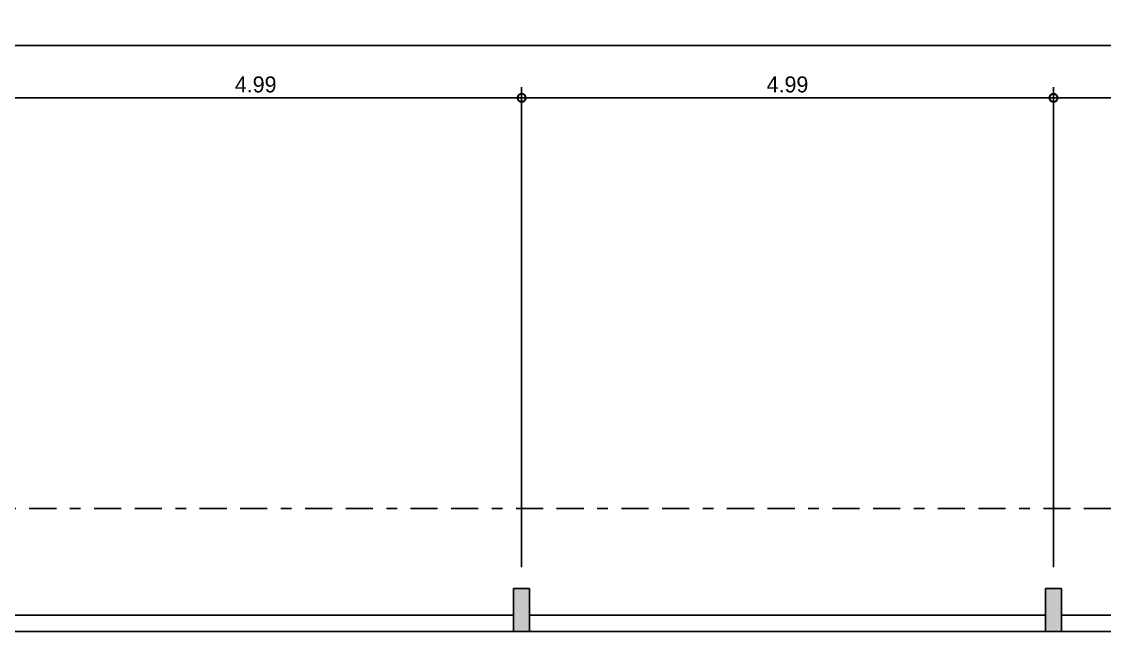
# Model space of a CAD drawing. Extents: x 10 to 180, y 167 to 221.
# Drawn here: x 127.67 to 137.82, y 215.25 to 220.97 of the extents above; entities that cross this region are included whole.
import ezdxf

# ---------------------------------------------------------------- set-up
doc = ezdxf.new("R2010")
doc.units = 0
doc.linetypes.add('BORDERX2', pattern=[88.9, 25.4, -12.7, 25.4, -12.7, 0, -12.7])
doc.layers.get('0').update_dxf_attribs({"linetype": 'CONTINUOUS'})
doc.layers.get('DEFPOINTS').update_dxf_attribs({"linetype": 'CONTINUOUS'})
for name, color, linetype in [('BEIRAL', 7, 'BORDERX2'), ('COTAS', 4, 'CONTINUOUS'), ('PAREDES', 5, 'CONTINUOUS'), ('PILARES', 4, 'CONTINUOUS')]:
    doc.layers.add(name, color=color, linetype=linetype)
doc.dimstyles.get("Standard").update_dxf_attribs({"dimscale": 0, "dimtxt": 0.15, "dimasz": 0.15, "dimexe": 0.1, "dimexo": 0.2, "dimgap": 0.05, "dimtad": 1, "dimzin": 1, "dimdsep": 46, "dimtxsty": 'Standard', "dimblk1": 'DOTSMALL', "dimblk2": 'DOTSMALL', "dimsah": 1, "dimcen": 2.5, "dimadec": 0, "dimazin": 0, "dimtfac": 1, "dimtmove": 2, "dimatfit": 3, "dimldrblk": 'DOTSMALL', "dimfxl": 1, "dimtolj": 1, "dimtzin": 1, "dimarcsym": 0})

# ---------------------------------------------------------------- blocks, each defined once
blk = doc.blocks.new('_DOTSMALL')
at = {"color": 0, "linetype": 'ByBlock', "const_width": 0.5}
blk.add_lwpolyline([(-0.0625, 0, 1), (0.0625, 0, 1)], format="xyb", close=True, dxfattribs=at)
blk = doc.blocks.new('*D72')
at = {"color": 0, "linetype": 'ByBlock'}
for p, q in [((137.346, 215.852), (137.346, 220.352)), ((142.334, 216.052), (142.334, 220.352)), ((142.334, 220.252), (137.346, 220.252))]:
    blk.add_line(p, q, dxfattribs=at)
at = {"layer": 'DEFPOINTS', "color": 0, "linetype": 'ByBlock'}
for p in [(137.346, 220.252), (142.334, 215.852), (137.346, 215.652)]:
    blk.add_point(p, dxfattribs=at)
at = {"color": 0, "linetype": 'ByBlock', "xscale": 0.15, "yscale": 0.15, "zscale": 0.15, "rotation": 180}
blk.add_blockref('_DOTSMALL', (137.346, 220.252), dxfattribs=at)
at = {"color": 0, "linetype": 'ByBlock', "xscale": 0.15, "yscale": 0.15, "zscale": 0.15}
blk.add_blockref('_DOTSMALL', (142.334, 220.252), dxfattribs=at)
at = {"color": 0, "linetype": 'ByBlock', "insert": (139.84, 220.377), "char_height": 0.15, "attachment_point": 5}
blk.add_mtext('\\A1;4.99', dxfattribs=at)
blk = doc.blocks.new('*D73')
at = {"color": 0, "linetype": 'ByBlock'}
for p, q in [((132.359, 215.852), (132.359, 220.352)), ((137.346, 216.052), (137.346, 220.352)), ((137.346, 220.252), (132.359, 220.252))]:
    blk.add_line(p, q, dxfattribs=at)
at = {"layer": 'DEFPOINTS', "color": 0, "linetype": 'ByBlock'}
for p in [(132.359, 220.252), (137.346, 215.852), (132.359, 215.652)]:
    blk.add_point(p, dxfattribs=at)
at = {"color": 0, "linetype": 'ByBlock', "xscale": 0.15, "yscale": 0.15, "zscale": 0.15, "rotation": 180}
blk.add_blockref('_DOTSMALL', (132.359, 220.252), dxfattribs=at)
at = {"color": 0, "linetype": 'ByBlock', "xscale": 0.15, "yscale": 0.15, "zscale": 0.15}
blk.add_blockref('_DOTSMALL', (137.346, 220.252), dxfattribs=at)
at = {"color": 0, "linetype": 'ByBlock', "insert": (134.852, 220.377), "char_height": 0.15, "attachment_point": 5}
blk.add_mtext('\\A1;4.99', dxfattribs=at)
blk = doc.blocks.new('*D74')
at = {"color": 0, "linetype": 'ByBlock'}
for p, q in [((127.371, 215.852), (127.371, 220.352)), ((132.359, 216.052), (132.359, 220.352)), ((132.359, 220.252), (127.371, 220.252))]:
    blk.add_line(p, q, dxfattribs=at)
at = {"layer": 'DEFPOINTS', "color": 0, "linetype": 'ByBlock'}
for p in [(127.371, 220.252), (132.359, 215.852), (127.371, 215.652)]:
    blk.add_point(p, dxfattribs=at)
at = {"color": 0, "linetype": 'ByBlock', "xscale": 0.15, "yscale": 0.15, "zscale": 0.15, "rotation": 180}
blk.add_blockref('_DOTSMALL', (127.371, 220.252), dxfattribs=at)
at = {"color": 0, "linetype": 'ByBlock', "xscale": 0.15, "yscale": 0.15, "zscale": 0.15}
blk.add_blockref('_DOTSMALL', (132.359, 220.252), dxfattribs=at)
at = {"color": 0, "linetype": 'ByBlock', "insert": (129.865, 220.377), "char_height": 0.15, "attachment_point": 5}
blk.add_mtext('\\A1;4.99', dxfattribs=at)
blk = doc.blocks.new('*D77')
at = {"color": 0, "linetype": 'ByBlock'}
for p, q in [((117.321, 215.852), (117.321, 220.843)), ((177.321, 215.852), (177.321, 220.843)), ((117.321, 220.743), (177.321, 220.743))]:
    blk.add_line(p, q, dxfattribs=at)
at = {"layer": 'DEFPOINTS', "color": 0, "linetype": 'ByBlock'}
for p in [(177.321, 220.743), (117.321, 215.652), (177.321, 215.652)]:
    blk.add_point(p, dxfattribs=at)
at = {"color": 0, "linetype": 'ByBlock', "xscale": 0.15, "yscale": 0.15, "zscale": 0.15, "rotation": 180}
blk.add_blockref('_DOTSMALL', (117.321, 220.743), dxfattribs=at)
at = {"color": 0, "linetype": 'ByBlock', "xscale": 0.15, "yscale": 0.15, "zscale": 0.15}
blk.add_blockref('_DOTSMALL', (177.321, 220.743), dxfattribs=at)
at = {"color": 0, "linetype": 'ByBlock', "insert": (147.321, 220.868), "char_height": 0.15, "attachment_point": 5}
blk.add_mtext('\\A1;60.00', dxfattribs=at)

msp = doc.modelspace()

# ---------------------------------------------------------------- hatches: boundary and pattern name
at = {"layer": 'PILARES'}
h = msp.add_hatch(color=256, dxfattribs=at)
h.paths.add_polyline_path([(132.43364299, 215.65208926), (132.28364299, 215.65208926), (132.28364299, 215.25208926), (132.43364299, 215.25208926)])
h.paths.add_polyline_path([(137.42114299, 215.65208926), (137.27114299, 215.65208926), (137.27114299, 215.25208926), (137.42114299, 215.25208926)])

# ---------------------------------------------------------------- linework, layer by layer
at = {"layer": 'BEIRAL', "ltscale": 0.01}
msp.add_line((117.47114299, 216.40208926), (177.17114299, 216.40208926), dxfattribs=at)
at = {"layer": 'PAREDES'}
for p, q in [((127.44614299, 215.40208926), (132.28364299, 215.40208926)), ((132.43364299, 215.40208926), (137.27114299, 215.40208926)), ((137.42114299, 215.40208926), (142.25864299, 215.40208926)), ((127.44614299, 215.25208926), (132.28364299, 215.25208926)), ((132.43364299, 215.25208926), (137.27114299, 215.25208926)), ((137.42114299, 215.25208926), (142.25864299, 215.25208926))]:
    msp.add_line(p, q, dxfattribs=at)
at = {"layer": 'PILARES'}
for p, q in [((132.28364299, 215.25208926), (132.28364299, 215.65208926)), ((132.28364299, 215.65208926), (132.43364299, 215.65208926)), ((132.43364299, 215.25208926), (132.43364299, 215.65208926)), ((137.27114299, 215.25208926), (137.27114299, 215.65208926)), ((137.27114299, 215.65208926), (137.42114299, 215.65208926)), ((137.42114299, 215.25208926), (137.42114299, 215.65208926)), ((132.28364299, 215.25208926), (132.43364299, 215.25208926)), ((137.27114299, 215.25208926), (137.42114299, 215.25208926))]:
    msp.add_line(p, q, dxfattribs=at)

# ---------------------------------------------------------------- dimensions: what is measured, and where the dimension line sits
at = {"layer": 'COTAS'}
for base, p1, p2, picture, middle in [((177.32114299, 220.74271426), (117.32114299, 215.65208926), (177.32114299, 215.65208926), '*D77', (147.32114299, 220.86771426)), ((127.37114299, 220.25208926), (132.35864299, 215.85208926), (127.37114299, 215.65208926), '*D74', (129.86489299, 220.37708926)), ((132.35864299, 220.25208926), (137.34614299, 215.85208926), (132.35864299, 215.65208926), '*D73', (134.85239299, 220.37708926)), ((137.34614299, 220.25208926), (142.33364299, 215.85208926), (137.34614299, 215.65208926), '*D72', (139.83989299, 220.37708926))]:
    dim = msp.add_linear_dim(base=base, p1=p1, p2=p2, dimstyle='Standard', override={"dimscale": 1}, dxfattribs=at)
    dim.commit()
    dim.dimension.update_dxf_attribs({"geometry": picture, "text_midpoint": middle})

doc.saveas('drawing.dxf')
